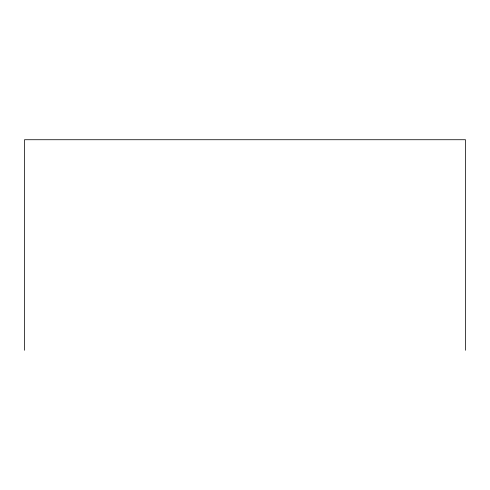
<?xml version="1.0" encoding="UTF-8"?>
<svg xmlns="http://www.w3.org/2000/svg" width="490" height="490" viewBox="0 0 490 490"><rect width="100%" height="100%" fill="white"/><g stroke="black" fill="none" stroke-linecap="round" stroke-linejoin="round"><path stroke-width="0.73" d="M465.5 350.276L465.5 139.724L24.5 139.724L24.5 350.276"/></g></svg>
